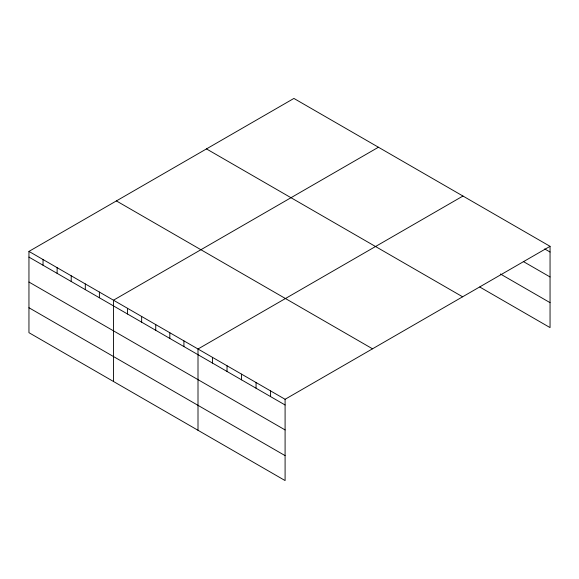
<?xml version="1.0" encoding="UTF-8"?>
<svg xmlns="http://www.w3.org/2000/svg" width="579" height="579" viewBox="0 0 579 579"><rect width="100%" height="100%" fill="white"/><g stroke="black" fill="none" stroke-linecap="round" stroke-linejoin="round"><path stroke-width="0.87" d="M550.05 246.321L293.908 98.437L28.95 251.402L28.95 332.679L285.092 480.563L285.092 399.286L550.05 246.321L550.05 327.598L479.767 287.018M378.434 147.232L113.477 300.204L113.477 381.481M462.961 196.035L198.004 349.007L198.004 430.284M544.701 248.927L550.05 252.017M523.315 261.52L550.05 276.957M500.394 273.983L550.05 302.651M206.471 148.912L462.614 296.795M116.386 200.92L372.529 348.811M28.95 251.402L285.092 399.286M28.95 257.098L285.092 404.982M28.95 282.038L285.092 429.929M28.95 307.738L285.092 455.622M270.581 390.905L270.581 396.601M256.063 382.531L256.063 388.227M241.552 374.15L241.552 379.846M227.033 365.769L227.033 371.465M212.522 357.388L212.522 363.084M183.919 340.872L183.919 346.568M169.828 332.737L169.828 338.433M155.744 324.609L155.744 330.305M141.652 316.474L141.652 322.17M127.568 308.339L127.568 314.035M99.393 292.069L99.393 297.765M85.301 283.942L85.301 289.638M71.217 275.807L71.217 281.503M57.126 267.672L57.126 273.368M43.041 259.537L43.041 265.233"/></g></svg>
